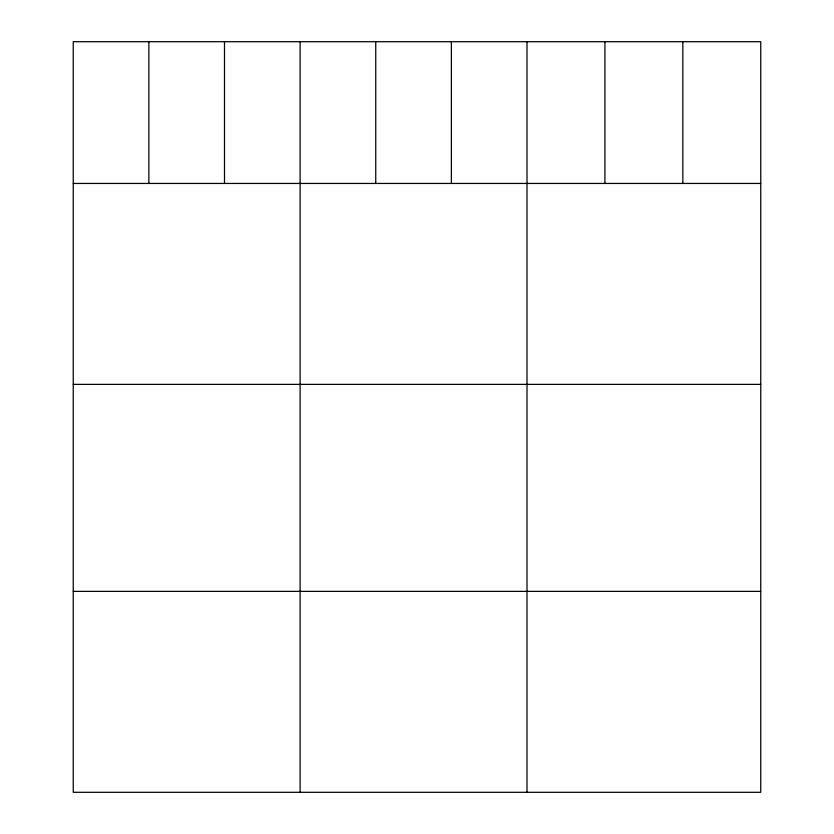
<?xml version="1.0" encoding="UTF-8"?>
<svg xmlns="http://www.w3.org/2000/svg" width="834" height="834" viewBox="0 0 834 834"><rect width="100%" height="100%" fill="white"/><g stroke="black" fill="none" stroke-linecap="round" stroke-linejoin="round"><path stroke-width="1.25" d="M760.754 183.449L760.754 792.3L73.246 792.3L73.246 41.7L760.754 41.7L760.754 183.449L73.246 183.449M73.246 384.37L760.754 384.37M73.246 591.379L760.754 591.379M682.837 41.7L682.837 183.449M604.921 41.7L604.921 183.449M527.005 41.7L527.005 792.3M451.371 41.7L451.371 183.449M375.748 41.7L375.748 183.449M300.125 41.7L300.125 792.3M224.492 41.7L224.492 183.449M148.869 41.7L148.869 183.449"/></g></svg>
